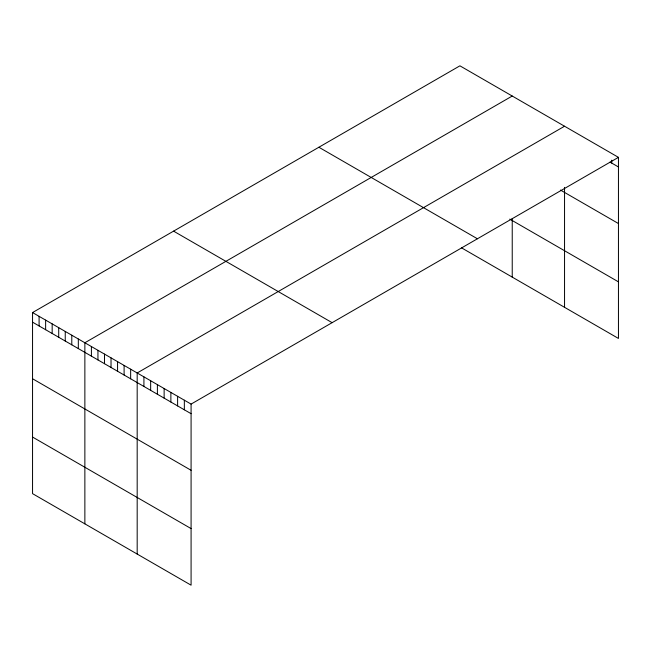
<?xml version="1.0" encoding="UTF-8"?>
<svg xmlns="http://www.w3.org/2000/svg" width="651" height="651" viewBox="0 0 651 651"><rect width="100%" height="100%" fill="white"/><g stroke="black" fill="none" stroke-linecap="round" stroke-linejoin="round"><path stroke-width="0.98" d="M618.45 157.355L191.085 404.092L191.085 585.176L32.55 493.645L32.55 312.561L459.915 65.824L618.45 157.355L618.45 338.439L461.551 247.852M512.231 96.031L84.866 342.768L84.866 523.852M564.547 126.229L137.182 372.966L137.182 554.058M610.028 162.099L618.45 166.957M560.462 190.068L618.45 223.545M509.782 219.11L618.45 281.85M318.884 147.248L477.419 238.779M173.581 231.138L332.116 322.668M32.55 312.561L191.085 404.092M32.55 322.164L191.085 413.694M32.55 378.752L191.085 470.282M32.55 437.057L191.085 528.588M611.712 160.187L611.712 163.067M564.547 187.374L564.547 307.321M512.231 218.679L512.231 277.114M184.347 400.202L184.347 409.805M177.609 396.313L177.609 405.915M170.871 392.423L170.871 402.025M164.133 388.525L164.133 398.135M157.396 384.635L157.396 394.246M150.658 380.745L150.658 390.356M143.92 376.856L143.92 386.466M130.648 369.19L130.648 378.801M124.105 365.414L124.105 375.025M117.562 361.639L117.562 371.249M111.028 357.863L111.028 367.473M104.486 354.087L104.486 363.697M97.943 350.311L97.943 359.922M91.409 346.544L91.409 356.146M78.323 338.992L78.323 348.594M71.789 335.216L71.789 344.818M65.246 331.44L65.246 341.043M58.712 327.665L58.712 337.267M52.17 323.889L52.17 333.491M45.627 320.113L45.627 329.715M39.093 316.337L39.093 325.939"/></g></svg>
